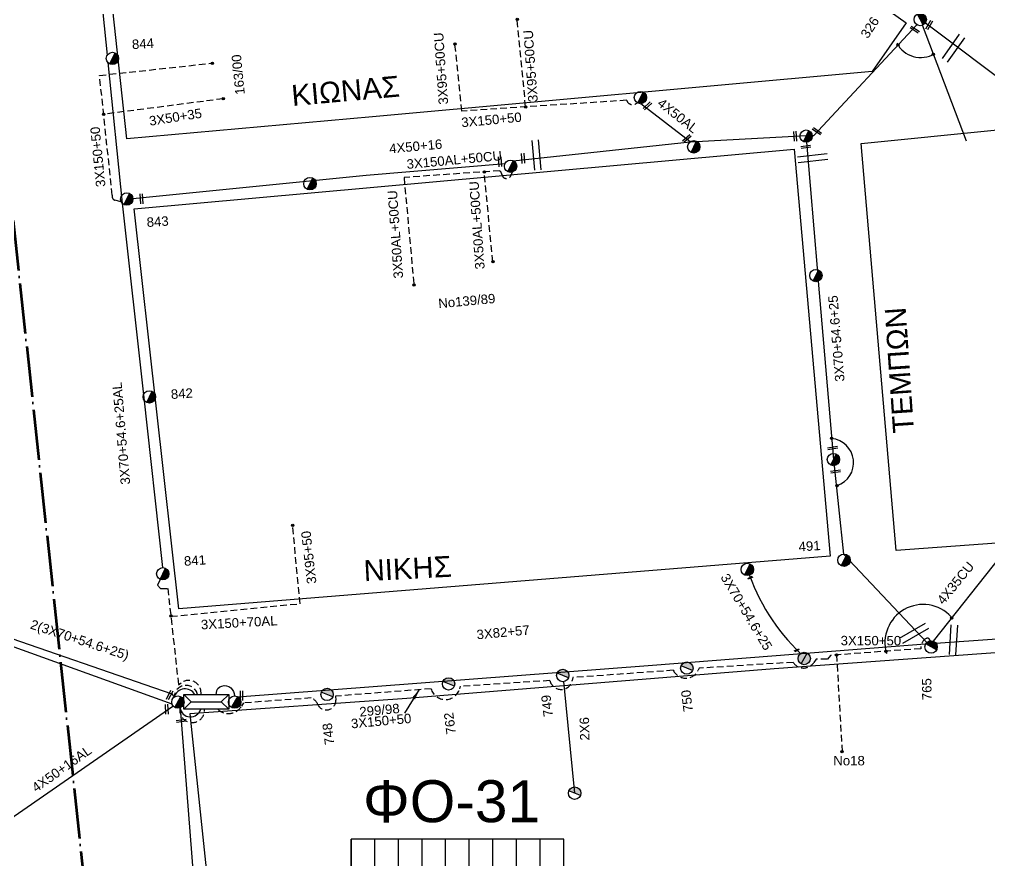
# Model space of a CAD drawing. Header units: millimetres. Extents: x 918 to 3138, y 719 to 1759.
# Drawn here: x 1103.3 to 1288.2, y 1248.1 to 1408.4 of the extents above; entities that cross this region are included whole.
import ezdxf
from ezdxf.enums import TextEntityAlignment as Align

# ---------------------------------------------------------------- set-up
doc = ezdxf.new("R2010")
doc.units = ezdxf.units.MM
doc.header["$LTSCALE"] = 0.5
doc.linetypes.add('ACAD_ISO04W100', pattern=[30, 24, -3, 0, -3])
doc.linetypes.add('DASHED', pattern=[19.05, 12.7, -6.35])
for name, color, linetype in [('Άγνωστα', 7, 'Continuous'), ('Ασφαλειοκιβώτια Χ.Τ 9 αναχωρήσεων', 7, 'Continuous'), ('Γυμνά εναέρια ΧΤ (3Φ)   3x50+35CU', 7, 'Continuous'), ('Γυμνά εναέρια ΧΤ (3Φ)   4x35CU', 7, 'Continuous'), ('Γυμνά εναέρια ΧΤ (3Φ)   4x50AL', 7, 'Continuous'), ('Γυμνά εναέρια ΧΤ και ΦΟΠ (3Φ)   4x50+16AL', 7, 'Continuous'), ('Επιγραφές - Σχήματα', 7, 'Continuous'), ('Καλώδια ΧΤ   3x150+50AL', 7, 'DASHED'), ('Καλώδια ΧΤ   3x150+70AL', 7, 'DASHED'), ('Καλώδια ΧΤ   3x150AL+50CU', 7, 'DASHED'), ('Καλώδια ΧΤ   3x95+50CU', 7, 'DASHED'), ('Μηχανική τομή', 7, 'Continuous'), ('Στύλος Ξύλινος', 7, 'Continuous'), ('Στύλος Ξύλινος @ 1', 7, 'Continuous'), ('Στύλος ΦΜ', 7, 'Continuous'), ('Στύλος ΦΜ @ 1', 7, 'Continuous'), ('Συνδέσεις', 7, 'Continuous'), ('Συνεστραμμένα ΧΤ   3x70+54.6+25 AL', 7, 'SYN_LINE'), ('Τομή', 7, 'Continuous'), ('Υποσταθμός εναέριος 2 στύλων', 7, 'Continuous'), ('Υποσταθμός πόλεως', 7, 'Continuous'), ('Υπόβαθρο ΔΕΗ', 7, 'Continuous')]:
    doc.layers.add(name, color=color, linetype=linetype)
doc.styles.add('arial', font='ARIAL.TTF')
doc.styles.get("Standard").update_dxf_attribs({"font": 'ARIAL.TTF'})
doc.linetypes.add('SYN_LINE', pattern='A,0.5,-0.0001,["/\\/\\/\\/",Standard,S=0.1,R=0,X=0,Y=-0.05],-0.25', length=0.7501)
doc.dimstyles.new('ISO-25', dxfattribs={"dimtxt": 2.5, "dimasz": 2.5, "dimexe": 1.25, "dimexo": 0.625, "dimtad": 1, "dimtxsty": 'Standard', "dimcen": 2.5, "dimadec": 0, "dimazin": 0, "dimtfac": 1, "dimtmove": 0, "dimatfit": 3, "dimfxl": 1, "dimarcsym": 0})

# ---------------------------------------------------------------- blocks, each defined once
blk = doc.blocks.new('ΑΣΦΑΛΕΙΟΚΙΒΩΤΙΟ ΥΠΟΣΤΑΘΜΟΥ 9 ΑΝΑΧΩΡΗΣΕΩΝ')
at = {"layer": 'Ασφαλειοκιβώτια Χ.Τ 9 αναχωρήσεων', "ltscale": 40}
for p, q in [((-23.8, 40.36), (24.02, 40.36)), ((-9.72, 40.36), (-9.72, -40.64)), ((9.94, 40.36), (9.94, -40.64)), ((-23.8, 31.36), (24.02, 31.36)), ((-23.8, 22.36), (24.02, 22.36)), ((-23.8, 13.36), (24.02, 13.36)), ((-23.8, 4.36), (24.02, 4.36)), ((-23.8, -4.64), (24.02, -4.64)), ((-23.8, -13.64), (24.02, -13.64)), ((-23.8, -22.64), (24.02, -22.64)), ((-23.8, -31.64), (24.02, -31.64))]:
    blk.add_line(p, q, dxfattribs=at)
at = {"layer": 'Ασφαλειοκιβώτια Χ.Τ 9 αναχωρήσεων'}
blk.add_lwpolyline([(-23.8, -40.64), (24.02, -40.64), (24.02, 40.36), (-23.8, 40.36)], close=True, dxfattribs=at)
for s, p in [('1', (-18.54, 37.25)), ('2', (-18.39, 27.98)), ('3', (-18.45, 18.85)), ('4', (-17.96, 10.67)), ('5', (-19.3, 1.44)), ('6', (-18.25, -8.4)), ('7', (-19.23, -16.79)), ('8', (-18.84, -25.86)), ('9', (-19.09, -34.08))]:
    blk.add_text(s, height=3.6, rotation=270, dxfattribs=at).set_placement(p)
at = {"layer": 'Ασφαλειοκιβώτια Χ.Τ 9 αναχωρήσεων', "ltscale": 40}
for tag, height, p in [('ΟΝΟΜΑ', 5, (-0.16, 44.31)), ('ΚΕΙΜΕΝΟ 1', 2, (17.06, 35.59)), ('ΚΕΙΜΕΝΟ 2', 2, (17.06, 26.88)), ('ΚΕΙΜΕΝΟ 3', 2, (17.06, 17.69)), ('ΚΕΙΜΕΝΟ 4', 2, (17.06, 8.71)), ('ΚΕΙΜΕΝΟ 5', 2, (17.06, -0.13)), ('ΚΕΙΜΕΝΟ 6', 2, (17.06, -9.05)), ('ΚΕΙΜΕΝΟ 7', 2, (17.06, -18.13)), ('ΚΕΙΜΕΝΟ 8', 2, (17.06, -26.85)), ('ΚΕΙΜΕΝΟ 9', 2, (17.06, -35.99)), ('ΣΧ', 2, (-0.1, -42.64))]:
    blk.add_attdef(tag, text='', height=height, dxfattribs=at).set_placement(p, align=Align.MIDDLE_CENTER)
blk = doc.blocks.new('ΜΗΧΑΝΙΚΗ ΤΟΜΗ')
at = {"layer": 'Μηχανική τομή', "ltscale": 40}
for p, q in [((-1.89, 0.78), (1.89, 0.78)), ((1.89, 0), (-1.89, 0))]:
    blk.add_line(p, q, dxfattribs=at)
blk = doc.blocks.new('ΤΟΜΗ')
at = {"layer": 'Τομή', "ltscale": 40}
for p, q in [((-5.68, 0), (5.68, 0)), ((5.68, -2.33), (-5.68, -2.33))]:
    blk.add_line(p, q, dxfattribs=at)
blk = doc.blocks.new('ΥΠΑΡΧΩΝ ΤΣΙΜΕΝΤΕΝΙΟΣ ΣΤΥΛΟΣ')
at = {"layer": 'Στύλος ΦΜ'}
blk.add_hatch(color=7, dxfattribs=at).paths.add_polyline_path([(-1.29, -2.28, 0.574793), (2.62, 0, 0.268822), (1.3, 2.27)])
at = {"layer": 'Στύλος ΦΜ', "color": 7}
blk.add_line((-1.29, -2.28), (1.3, 2.27), dxfattribs=at)
blk.add_circle((0, 0), 2.62, dxfattribs=at)
at = {"layer": 'Στύλος ΦΜ', "flags": 4}
for tag, p in [('ΑΡΙΘΜΟΣ', (-4.68, 8.05)), ('ΤΥΠΟΣ', (-4.91, 3.03))]:
    blk.add_attdef(tag, p, '', height=4, dxfattribs=at)
blk = doc.blocks.new('ΥΠΟΣΤΑΘΜΟΣ ΕΝΑΕΡΙΟΣ ΕΠΙ 2 ΣΤΥΛΩΝ')
at = {"layer": 'Υποσταθμός εναέριος 2 στύλων', "linetype": 'Continuous'}
for points in [[(-11.97, -2.11, 0.574793), (-8.45, -0.07, 0.268822), (-9.64, 1.98)], [(9.68, -2.15, 0.574793), (13.19, -0.1, 0.268822), (12.01, 1.95)]]:
    blk.add_hatch(color=256, dxfattribs=at).paths.add_polyline_path(points)
for p, q in [((-11.97, -2.11), (-9.64, 1.98)), ((9.68, -2.15), (12.01, 1.95))]:
    blk.add_line(p, q, dxfattribs=at)
for centre in [(-10.81, -0.07), (10.84, -0.1)]:
    blk.add_circle(centre, 2.36, dxfattribs=at)
at = {"layer": 'Υποσταθμός πόλεως', "linetype": 'Continuous', "ltscale": 40}
blk.add_lwpolyline([(-8.57, 2.82), (8.57, 2.82), (8.57, -2.82), (-8.57, -2.82)], close=True, dxfattribs=at)
for points in [[(-5.75, 0), (-8.57, 2.82)], [(-8.57, -2.82), (-5.75, 0)], [(-5.75, 0), (5.75, 0)], [(5.75, 0), (8.57, 2.82)], [(8.57, -2.82), (5.75, 0)]]:
    blk.add_lwpolyline(points, dxfattribs=at)
at = {"layer": 'Υποσταθμός εναέριος 2 στύλων', "ltscale": 40, "flags": 1}
for tag, p in [('ΜΕΤΑΣΧΗΜΑΤΙΣΜΟΣ', (14.09, 2.51)), ('ΙΣΧΥΣ', (14.07, -0.28)), ('ΑΡΙΘΜΟΣ', (14.19, -3))]:
    blk.add_attdef(tag, p, '', height=1.8, dxfattribs=at)
blk = doc.blocks.new('ΥΠΑΡΧΩΝ ΞΥΛΙΝΟΣ ΣΤΥΛΟΣ')
at = {"layer": 'Στύλος Ξύλινος'}
h = blk.add_hatch(color=7, dxfattribs=at)
h.paths.add_polyline_path([(-2.62, 0, 0.270008), (-1.29, -2.28), (1.3, 2.27, 0.576266)])
h.paths.add_polyline_path([(-1.29, -2.28, 0.574793), (2.62, 0, 0.268822), (1.3, 2.27)])
at = {"layer": 'Στύλος Ξύλινος', "color": 7}
blk.add_line((-1.29, -2.28), (1.3, 2.27), dxfattribs=at)
blk.add_circle((0, 0), 2.62, dxfattribs=at)
at = {"layer": 'Στύλος Ξύλινος', "flags": 4}
for tag, p in [('ΑΡΙΘΜΟΣ', (-4.91, 8.6)), ('ΤΥΠΟΣ', (-4.85, 3.39))]:
    blk.add_attdef(tag, p, '', height=4, dxfattribs=at)
blk = doc.blocks.new('_ΣΥΝΔΕΣΗ')
at = {"layer": 'Συνδέσεις', "linetype": 'SYN_LINE', "ltscale": 40}
blk.add_hatch(color=256, dxfattribs=at).paths.add_polyline_path([(0.5, -0.01, 1), (-0.5, -0.01, 1)])
at = {"layer": 'Συνδέσεις'}
blk.add_circle((0, -0.01), 0.5, dxfattribs=at)

msp = doc.modelspace()

# ---------------------------------------------------------------- linework, layer by layer
at = {"layer": 'Άγνωστα', "color": 1, "ltscale": 40}
msp.add_lwpolyline([(1197.41, 1381.45), (1231.12, 1385.05), (1253.27, 1386.23), (1254.69, 1386.28), (1274.34, 1407.37)], dxfattribs=at)
at = {"layer": 'Άγνωστα', "color": 6, "linetype": 'DASHED', "ltscale": 0.2}
for points in [[(1176.58, 1378.26), (1178.46, 1357.77)], [(1193.49, 1362.2), (1191.87, 1379.33)], [(1156.76, 1297.02), (1155.34, 1311.88)]]:
    msp.add_lwpolyline(points, dxfattribs=at)
msp.add_lwpolyline([(1130.08, 1301.66), (1129.57, 1300.52), (1130.14, 1299.93), (1131.53, 1299.93), (1133.58, 1281.57), (1134.11, 1281.96, -0.660344), (1137.86, 1279.71, 0.895255)], format="xyb", dxfattribs=at)
at = {"layer": 'Άγνωστα', "color": 27, "ltscale": 40}
msp.add_lwpolyline([(1277.97, 1289.52), (1327.16, 1292.98), (1352.56, 1294.4)], dxfattribs=at)
at = {"layer": 'Άγνωστα', "color": 151, "ltscale": 40}
msp.add_lwpolyline([(1144.88, 1279.28), (1223.92, 1285.3), (1276.73, 1289.42), (1276.73, 1289.42)], dxfattribs=at)
at = {"layer": 'Άγνωστα', "color": 85, "linetype": 'DASHED', "ltscale": 0.2}
msp.add_lwpolyline([(1259.03, 1287.26), (1260.08, 1268.82)], dxfattribs=at)
at = {"layer": 'Άγνωστα', "color": 151, "linetype": 'SYN_LINE', "ltscale": 20}
msp.add_lwpolyline([(1206.98, 1282.16), (1209.1, 1260.91)], dxfattribs=at)
at = {"layer": 'Άγνωστα', "color": 151, "ltscale": 40}
msp.add_lwpolyline([(1140.79, 1279.71), (1140.8, 1280.02, -0.328834), (1141.85, 1281.33, -0.505912), (1144.25, 1279.43)], format="xyb", dxfattribs=at)
at = {"layer": 'Άγνωστα', "color": 2, "ltscale": 40}
msp.add_lwpolyline([(1133.88, 1277.17), (1136.67, 1241.42), (1141.55, 1201.39), (1146.59, 1150.79), (1150.51, 1115.52)], dxfattribs=at)
at = {"layer": 'Γυμνά εναέρια ΧΤ (3Φ)   3x50+35CU', "color": 6, "linetype": 'DASHED', "ltscale": 0.2}
msp.add_lwpolyline([(1142.1, 1393.25), (1119.32, 1390.3)], dxfattribs=at)
at = {"layer": 'Γυμνά εναέρια ΧΤ (3Φ)   4x35CU', "color": 85, "linetype": 'SYN_LINE', "ltscale": 20}
msp.add_lwpolyline([(1277.48, 1289.87), (1290.41, 1306.14)], dxfattribs=at)
at = {"layer": 'Γυμνά εναέρια ΧΤ (3Φ)   4x50AL', "color": 1, "ltscale": 40}
msp.add_lwpolyline([(1231.12, 1385.05), (1221.72, 1392.3)], dxfattribs=at)
at = {"layer": 'Γυμνά εναέρια ΧΤ και ΦΟΠ (3Φ)   4x50+16AL', "color": 85, "ltscale": 40}
msp.add_lwpolyline([(1275.97, 1407.72), (1310.66, 1381.69), (1335.81, 1355.22), (1361.38, 1311.51)], dxfattribs=at)
at = {"layer": 'Γυμνά εναέρια ΧΤ και ΦΟΠ (3Φ)   4x50+16AL', "color": 1, "linetype": 'SYN_LINE', "ltscale": 20}
msp.add_lwpolyline([(1283.8, 1385.16), (1275.4, 1407.26)], dxfattribs=at)
at = {"layer": 'Γυμνά εναέρια ΧΤ και ΦΟΠ (3Φ)   4x50+16AL', "color": 6, "ltscale": 40}
msp.add_lwpolyline([(1124.9, 1374.23), (1169.39, 1378.72), (1195.83, 1380.9)], dxfattribs=at)
at = {"layer": 'Γυμνά εναέρια ΧΤ και ΦΟΠ (3Φ)   4x50+16AL', "color": 30, "ltscale": 40}
msp.add_lwpolyline([(1098.25, 1253.76), (1132.48, 1277.5)], dxfattribs=at)
at = {"layer": 'Επιγραφές - Σχήματα', "color": 1, "linetype": 'ACAD_ISO04W100', "lineweight": 60, "ltscale": 0.8}
msp.add_lwpolyline([(1061.96, 1743.03), (1145.77, 963.48)], dxfattribs=at)
at = {"layer": 'Επιγραφές - Σχήματα', "ltscale": 0.2}
for centre, radius, start, end in [((1275.05, 1406.16), 5.05, 207.0363, 301.0876), ((1257.66, 1323.9), 4.62, 288.6624, 84.62), ((1275.53, 1289.59), 7.28, 42.6862, 196.2265)]:
    msp.add_arc(centre, radius, start, end, dxfattribs=at)
at = {"layer": 'Επιγραφές - Σχήματα', "color": 5, "linetype": 'DASHED', "ltscale": 0.2}
msp.add_arc((1135.03, 1279.19), 2.26, 13.3359, 179.4236, dxfattribs=at)
at = {"layer": 'Επιγραφές - Σχήματα', "color": 62}
msp.add_arc((1134.85, 1278.61), 2.17, 30.6656, 163.7592, dxfattribs=at)
at = {"layer": 'Επιγραφές - Σχήματα', "color": 2, "linetype": 'DASHED', "ltscale": 0.2}
msp.add_arc((1136.19, 1276.71), 2.35, 168.7167, 4.613, dxfattribs=at)
at = {"layer": 'Επιγραφές - Σχήματα', "color": 30}
msp.add_arc((1135.88, 1277.46), 2.02, 188.2005, 343.9232, dxfattribs=at)
at = {"layer": 'Καλώδια ΧΤ   3x150+50AL', "color": 6, "linetype": 'DASHED', "ltscale": 0.2}
msp.add_lwpolyline([(1122.68, 1373.6), (1121.45, 1373.94, -0.443457), (1120.96, 1374.91), (1118.53, 1397.71), (1140.02, 1400.04)], format="xyb", dxfattribs=at)
at = {"layer": 'Καλώδια ΧΤ   3x150+50AL', "color": 1, "ltscale": 0.2}
msp.add_lwpolyline([(1221.19, 1392.56), (1220.77, 1392.3, -0.478282), (1219.01, 1392.96), (1187.62, 1390.91)], format="xyb", dxfattribs=at)
at = {"layer": 'Καλώδια ΧΤ   3x150+50AL', "color": 85, "linetype": 'DASHED', "ltscale": 0.2}
msp.add_lwpolyline([(1276.91, 1289.94), (1276.75, 1290.22, 0.407026), (1276.14, 1290.39, 0.296858), (1275.08, 1288.44), (1257.86, 1287.17), (1257.32, 1286.46), (1255.13, 1286.46), (1254.7, 1285.81, -0.543107), (1250.77, 1285.84), (1232.83, 1284.73), (1232.67, 1284.37, -0.638191), (1227.91, 1284.32), (1208.77, 1282.94), (1208.66, 1282.41, -0.798367), (1204.39, 1282.36), (1187.3, 1281.27), (1187.18, 1280.81, -0.757323), (1181.74, 1280.81), (1163.53, 1279.4), (1163.56, 1278.65, -0.840907), (1160.1, 1277.87, 0.20545), (1158.89, 1279.05), (1145.98, 1278.1), (1145.6, 1277.49, -0.477299), (1141.07, 1276.9, -2.498655)], format="xyb", dxfattribs=at)
at = {"layer": 'Καλώδια ΧΤ   3x150+70AL', "color": 6, "linetype": 'DASHED', "ltscale": 0.2}
msp.add_lwpolyline([(1132.13, 1294.61), (1156.76, 1297.02)], dxfattribs=at)
at = {"layer": 'Καλώδια ΧΤ   3x150AL+50CU', "color": 6, "linetype": 'DASHED', "ltscale": 0.2}
msp.add_lwpolyline([(1197.2, 1379.26), (1196.95, 1378.63, -0.767647), (1195.24, 1378.81, 0.199015), (1194.81, 1379.53), (1176.58, 1378.26)], format="xyb", dxfattribs=at)
at = {"layer": 'Καλώδια ΧΤ   3x95+50CU', "color": 1, "ltscale": 0.2}
for points in [[(1199.76, 1391.71), (1198.14, 1408.38)], [(1187.62, 1390.91), (1186.27, 1403.72)]]:
    msp.add_lwpolyline(points, dxfattribs=at)
at = {"layer": 'Συνεστραμμένα ΧΤ   3x70+54.6+25 AL', "color": 6, "ltscale": 20}
for points in [[(1114.7, 1453.12), (1119.98, 1401.54)], [(1120.12, 1400.17), (1122.87, 1373.34), (1126.93, 1336.85), (1130.51, 1303.9)]]:
    msp.add_lwpolyline(points, dxfattribs=at)
at = {"layer": 'Συνεστραμμένα ΧΤ   3x70+54.6+25 AL', "color": 85, "ltscale": 20}
for points in [[(1253.3, 1384.97), (1255.4, 1360.2)], [(1255.55, 1358.47), (1258.44, 1324.49), (1260.37, 1306.48), (1276.25, 1289.63)]]:
    msp.add_lwpolyline(points, dxfattribs=at)
at = {"layer": 'Συνεστραμμένα ΧΤ   3x70+54.6+25 AL', "color": 62, "ltscale": 20}
msp.add_lwpolyline([(1095.27, 1291.56), (1096.6, 1292.16), (1132.3, 1279.83), (1132.76, 1279.21)], dxfattribs=at)
at = {"layer": 'Συνεστραμμένα ΧΤ   3x70+54.6+25 AL', "color": 5, "ltscale": 20}
msp.add_lwpolyline([(1132.35, 1277.9), (1095.34, 1291.24)], dxfattribs=at)
at = {"layer": 'Συνεστραμμένα ΧΤ   3x70+54.6+25 AL', "color": 151, "linetype": 'SYN_LINE', "ltscale": 20}
msp.add_arc((1279.79, 1316.18), 39.82, 198.4842, 226.0601, dxfattribs=at)
at = {"layer": 'Υπόβαθρο ΔΕΗ'}
for points in [[(1109.6, 1516.13), (1115.88, 1518.67), (1272.27, 1407.72), (1265.81, 1398.45), (1170.58, 1389.79), (1123.71, 1385.64), (1114.46, 1471.12)], [(1263.7, 1384.7), (1289.7, 1387.35), (1297.46, 1387.89), (1308.58, 1378.65), (1314.77, 1310.4), (1270.4, 1307.17), (1263.7, 1384.7)], [(1125.15, 1372.26), (1250.95, 1383.68), (1257.81, 1306.06), (1133.67, 1296.02), (1125.15, 1372.26)], [(1135.77, 1276.01), (1143.46, 1203.11), (1245.58, 1212.27), (1321.7, 1218.75), (1322.48, 1219.57), (1318.91, 1259.59), (1316.55, 1289.65), (1247.13, 1284.6), (1177.14, 1278.96), (1135.77, 1276.01)]]:
    msp.add_lwpolyline(points, dxfattribs=at)

# ---------------------------------------------------------------- block references
at = {"layer": 'Ασφαλειοκιβώτια Χ.Τ 9 αναχωρήσεων', "xscale": 0.5, "yscale": 0.5, "zscale": 0.5, "rotation": 90}
msp.add_blockref('ΑΣΦΑΛΕΙΟΚΙΒΩΤΙΟ ΥΠΟΣΤΑΘΜΟΥ 9 ΑΝΑΧΩΡΗΣΕΩΝ', (1186.69, 1240.11), dxfattribs=at).add_auto_attribs({'ΟΝΟΜΑ': 'ΦΟ- 31'})
at = {"layer": 'Μηχανική τομή'}
for p, xscale, yscale, zscale, rotation in [((1276.53, 1407.39), 0.4999999999999996, 0.4999999999999996, 0.4999999999999996, 240.1289722383685), ((1274.05, 1406.59), 0.4999999999999994, 0.4999999999999994, 0.4999999999999994, 145.821922469074), ((1222.84, 1392.05), 0.4999999999999998, 0.4999999999999998, 0.4999999999999998, 223.1537140355967), ((1255.4, 1387.25), 0.4999999999999994, 0.4999999999999994, 0.4999999999999994, 145.821922469074), ((1230.35, 1385.83), 0.4999999999999998, 0.4999999999999998, 0.4999999999999998, 221.0309324725023), ((1250.97, 1386.09), 0.5, 0.5, 0.5, 273.8024657016215), ((1253.16, 1384.29), 0.4999999999999943, 0.4999999999999943, 0.4999999999999943, 188.6150220215098), ((1194.68, 1381.24), 0.5, 0.5, 0.5, 273.8024657016215), ((1199.06, 1381.89), 0.5, 0.5, 0.5, 273.8024657016215), ((1126.32, 1374.17), 0.5, 0.5, 0.5, 273.8024657016215), ((1258.31, 1326.5), 0.500000000000001, 0.500000000000001, 0.500000000000001, 8.113588788781604), ((1258.87, 1322.01), 0.500000000000001, 0.500000000000001, 0.500000000000001, 8.113588788781604), ((1242.63, 1301.87), 0.2499999999999681, 0.2499999999999681, 0.2499999999999681, 25.25601079168421), ((1251.49, 1288.06), 0.2499999999999681, 0.2499999999999681, 0.2499999999999681, 25.25601079168421), ((1131.71, 1279.69), 0.5, 0.5, 0.5, 242.3642275593225), ((1145.4, 1279.49), 0.4999999999999998, 0.4999999999999998, 0.4999999999999998, 270.5789939066306), ((1131.14, 1276.88), 0.5, 0.5, 0.5, 273.7043461409561), ((1134.16, 1274.49), 0.5, 0.5, 0.5, 8.113588788781314)]:
    msp.add_blockref('ΜΗΧΑΝΙΚΗ ΤΟΜΗ', p, dxfattribs=dict(at, xscale=xscale, yscale=yscale, zscale=zscale, rotation=rotation))
at = {"layer": 'Στύλος Ξύλινος @ 1', "ltscale": 40, "xscale": 0.4499999999998181, "yscale": 0.4499999999998181, "zscale": 0.4499999999998181}
msp.add_blockref('ΥΠΑΡΧΩΝ ΞΥΛΙΝΟΣ ΣΤΥΛΟΣ', (1252.87, 1286.57), dxfattribs=at)
at = {"layer": 'Στύλος ΦΜ @ 1', "ltscale": 40}
ref = msp.add_blockref('ΥΠΑΡΧΩΝ ΤΣΙΜΕΝΤΕΝΙΟΣ ΣΤΥΛΟΣ', (1274.98, 1408.36), dxfattribs=dict(at, xscale=0.4499999999998181, yscale=0.4499999999998181, zscale=0.4499999999998181, rotation=57.20825518711334))
ref.add_attrib('ΤΥΠΟΣ', '326', (1264.99, 1404.6), dxfattribs={"layer": 'Στύλος ΦΜ', "height": 1.8, "rotation": 57.2083, "flags": 4})
ref = msp.add_blockref('ΥΠΑΡΧΩΝ ΤΣΙΜΕΝΤΕΝΙΟΣ ΣΤΥΛΟΣ', (1121, 1400.95), dxfattribs=dict(at, xscale=0.449999999999818, yscale=0.449999999999818, zscale=0.449999999999818, rotation=3.833824537449723))
ref.add_attrib('ΤΥΠΟΣ', '844', (1124.77, 1402.71), dxfattribs={"layer": 'Στύλος ΦΜ', "height": 1.8, "rotation": 3.8338, "flags": 4})
at = {"layer": 'Στύλος ΦΜ @ 1', "ltscale": 40, "xscale": 0.449999999999818, "yscale": 0.449999999999818, "zscale": 0.449999999999818}
for p, rotation in [((1221.64, 1393.48), 3.833824537449723), ((1253.22, 1386.14), 3.833824537449723), ((1231.8, 1384.09), 3.833824537449723), ((1196.89, 1380.39), 3.833824537449723), ((1158.65, 1377.07), 3.833824537449723), ((1255.09, 1359.56), 3.833824537449723), ((1258.44, 1324.49), 3.833824537449723), ((1242.02, 1303.55), 3.833824537449723), ((1209.1, 1260.91), 97.22268861617772)]:
    msp.add_blockref('ΥΠΑΡΧΩΝ ΤΣΙΜΕΝΤΕΝΙΟΣ ΣΤΥΛΟΣ', p, dxfattribs=dict(at, rotation=rotation))
at = {"layer": 'Στύλος ΦΜ @ 1', "ltscale": 40}
ref = msp.add_blockref('ΥΠΑΡΧΩΝ ΤΣΙΜΕΝΤΕΝΙΟΣ ΣΤΥΛΟΣ', (1123.72, 1374.15), dxfattribs=dict(at, xscale=0.449999999999818, yscale=0.449999999999818, zscale=0.449999999999818, rotation=3.833824537449723))
ref.add_attrib('ΤΥΠΟΣ', '843', (1127.58, 1368.81), dxfattribs={"layer": 'Στύλος ΦΜ', "height": 1.8, "rotation": 3.8338, "flags": 4})
ref = msp.add_blockref('ΥΠΑΡΧΩΝ ΤΣΙΜΕΝΤΕΝΙΟΣ ΣΤΥΛΟΣ', (1128.03, 1336.44), dxfattribs=dict(at, xscale=0.449999999999818, yscale=0.449999999999818, zscale=0.449999999999818, rotation=3.833824537449723))
ref.add_attrib('ΤΥΠΟΣ', '842', (1132.19, 1336.03), dxfattribs={"layer": 'Στύλος ΦΜ', "height": 1.8, "rotation": 3.8338, "flags": 4})
ref = msp.add_blockref('ΥΠΑΡΧΩΝ ΤΣΙΜΕΝΤΕΝΙΟΣ ΣΤΥΛΟΣ', (1260.45, 1305.3), dxfattribs=dict(at, xscale=0.449999999999818, yscale=0.449999999999818, zscale=0.449999999999818, rotation=3.833824537449723))
ref.add_attrib('ΤΥΠΟΣ', '491', (1251.85, 1306.97), dxfattribs={"layer": 'Στύλος ΦΜ', "height": 1.8, "rotation": 3.8338, "flags": 4})
ref = msp.add_blockref('ΥΠΑΡΧΩΝ ΤΣΙΜΕΝΤΕΝΙΟΣ ΣΤΥΛΟΣ', (1130.59, 1302.72), dxfattribs=dict(at, xscale=0.449999999999818, yscale=0.449999999999818, zscale=0.449999999999818, rotation=3.833824537449723))
ref.add_attrib('ΤΥΠΟΣ', '841', (1134.69, 1304.23), dxfattribs={"layer": 'Στύλος ΦΜ', "height": 1.8, "rotation": 3.8338, "flags": 4})
ref = msp.add_blockref('ΥΠΑΡΧΩΝ ΤΣΙΜΕΝΤΕΝΙΟΣ ΣΤΥΛΟΣ', (1277.06, 1288.77), dxfattribs=dict(at, xscale=0.449999999999818, yscale=0.449999999999818, zscale=0.449999999999818, rotation=90.83779376569076))
ref.add_attrib('ΤΥΠΟΣ', '765', (1277.16, 1278.64), dxfattribs={"layer": 'Στύλος ΦΜ', "height": 1.8, "rotation": 90.8378, "flags": 4})
ref = msp.add_blockref('ΥΠΑΡΧΩΝ ΤΣΙΜΕΝΤΕΝΙΟΣ ΣΤΥΛΟΣ', (1230.49, 1284.74), dxfattribs=dict(at, xscale=0.449999999999818, yscale=0.449999999999818, zscale=0.449999999999818, rotation=97.22268861617772))
ref.add_attrib('ΤΥΠΟΣ', '750', (1231.67, 1276.52), dxfattribs={"layer": 'Στύλος ΦΜ', "height": 1.8, "rotation": 97.2227, "flags": 4})
ref = msp.add_blockref('ΥΠΑΡΧΩΝ ΤΣΙΜΕΝΤΕΝΙΟΣ ΣΤΥΛΟΣ', (1206.83, 1283.33), dxfattribs=dict(at, xscale=0.449999999999818, yscale=0.449999999999818, zscale=0.449999999999818, rotation=97.22268861617772))
ref.add_attrib('ΤΥΠΟΣ', '749', (1205, 1275.58), dxfattribs={"layer": 'Στύλος ΦΜ', "height": 1.8, "rotation": 97.2227, "flags": 4})
ref = msp.add_blockref('ΥΠΑΡΧΩΝ ΤΣΙΜΕΝΤΕΝΙΟΣ ΣΤΥΛΟΣ', (1185.08, 1281.74), dxfattribs=dict(at, xscale=0.449999999999818, yscale=0.449999999999818, zscale=0.449999999999818, rotation=97.22268861617776))
ref.add_attrib('ΤΥΠΟΣ', '762', (1186.47, 1272.24), dxfattribs={"layer": 'Στύλος ΦΜ', "height": 1.8, "rotation": 97.2227, "flags": 4})
ref = msp.add_blockref('ΥΠΑΡΧΩΝ ΤΣΙΜΕΝΤΕΝΙΟΣ ΣΤΥΛΟΣ', (1161.9, 1279.72), dxfattribs=dict(at, xscale=0.4499999999998179, yscale=0.4499999999998179, zscale=0.4499999999998179, rotation=97.22268861617778))
ref.add_attrib('ΤΥΠΟΣ', '748', (1163.3, 1270.22), dxfattribs={"layer": 'Στύλος ΦΜ', "height": 1.8, "rotation": 97.2227, "flags": 4})
at = {"layer": 'Συνδέσεις', "xscale": 0.4500000000000455, "yscale": 0.4500000000000455, "zscale": 0.4500000000000455}
for p in [(1198.16, 1408.38), (1186.29, 1403.72), (1270.75, 1403.52), (1277.5, 1401.75), (1140.04, 1400.04), (1142.12, 1393.26), (1199.78, 1391.71), (1119.34, 1390.31), (1191.89, 1379.33), (1193.51, 1362.2), (1178.48, 1357.78), (1258.1, 1328.51), (1259.14, 1319.53), (1155.35, 1311.94), (1132.14, 1294.66), (1280.98, 1294.27), (1259.03, 1287.26), (1268.44, 1287.95), (1260.08, 1268.83)]:
    msp.add_blockref('_ΣΥΝΔΕΣΗ', p, dxfattribs=at)
at = {"layer": 'Τομή'}
for p, xscale, yscale, zscale, rotation in [((1280.84, 1403.23), 0.4999999999999998, 0.4999999999999998, 0.4999999999999998, 54.65126266257616), ((1202.41, 1382.57), 0.5000000000000183, 0.5000000000000183, 0.5000000000000183, 275.0990612488727), ((1254.4, 1382.52), 0.5, 0.5, 0.5, 6.345076586097208), ((1273.49, 1291.88), 0.4999999999999999, 0.4999999999999999, 0.4999999999999999, 29.68048409227115), ((1280.71, 1290.15), 0.5, 0.5, 0.5, 86.34535059622037)]:
    msp.add_blockref('ΤΟΜΗ', p, dxfattribs=dict(at, xscale=xscale, yscale=yscale, zscale=zscale, rotation=rotation))
at = {"layer": 'Υποσταθμός εναέριος 2 στύλων', "xscale": 0.5, "yscale": 0.5, "zscale": 0.5}
msp.add_blockref('ΥΠΟΣΤΑΘΜΟΣ ΕΝΑΕΡΙΟΣ ΕΠΙ 2 ΣΤΥΛΩΝ', (1138.87, 1278.31), dxfattribs=at)

# ---------------------------------------------------------------- texts
at = {"layer": 'Άγνωστα', "ltscale": 40, "char_height": 1.8, "width": 17.1868, "attachment_point": 1, "style": 'arial'}
for s, insert, rotation in [('3X50AL+50CU', (1190.16, 1360.68), 94.0083), ('3X50AL+50CU', (1174.62, 1358.94), 94.0083), ('3X95+50', (1158.1, 1300.7), 96.5223), ('3X82+57', (1190.33, 1292.01), 5.2828), ('3X150+50', (1259.81, 1290.89), 359.8989), ('2X6', (1210.14, 1270.91), 91.3355)]:
    msp.add_mtext(s, dxfattribs=dict(at, insert=insert, rotation=rotation))
at = {"layer": 'Γυμνά εναέρια ΧΤ (3Φ)   3x50+35CU', "ltscale": 40, "insert": (1127.86, 1389.88), "char_height": 1.8, "width": 17.1868, "attachment_point": 1, "rotation": 8.8614, "style": 'arial'}
msp.add_mtext('3X50+35', dxfattribs=at)
at = {"layer": 'Γυμνά εναέρια ΧΤ (3Φ)   4x35CU', "ltscale": 40, "insert": (1278.01, 1297.84), "char_height": 1.8, "width": 17.1868, "attachment_point": 1, "rotation": 50.9628, "style": 'arial'}
msp.add_mtext('4X35CU', dxfattribs=at)
at = {"layer": 'Γυμνά εναέρια ΧΤ (3Φ)   4x50AL', "ltscale": 40, "insert": (1225.82, 1393.51), "char_height": 1.8, "width": 17.1868, "attachment_point": 1, "rotation": 321.8013, "style": 'arial'}
msp.add_mtext('4X50AL', dxfattribs=at)
at = {"layer": 'Γυμνά εναέρια ΧΤ και ΦΟΠ (3Φ)   4x50+16AL', "ltscale": 40, "char_height": 1.8, "width": 17.1868, "attachment_point": 1, "style": 'arial'}
for s, insert, rotation in [('4X50+16', (1173.67, 1384.62), 5.2828), ('4X50+16AL', (1105.41, 1262.45), 35.4554)]:
    msp.add_mtext(s, dxfattribs=dict(at, insert=insert, rotation=rotation))
at = {"layer": 'Επιγραφές - Σχήματα', "ltscale": 40, "char_height": 1.8, "width": 17.1868, "attachment_point": 1, "style": 'arial'}
for s, insert, rotation in [('163/00', (1144.44, 1393.94), 95.618), ('Νο139/89', (1183.03, 1355.12), 5.2828), ('299/98', (1167.99, 1277.28), 5.2828), ('Νο18', (1258.41, 1268.01), 359.8989)]:
    msp.add_mtext(s, dxfattribs=dict(at, insert=insert, rotation=rotation))
at = {"layer": 'Επιγραφές - Σχήματα', "insert": (1154.94, 1395.84), "char_height": 4, "width": 90.8081, "attachment_point": 1, "rotation": 5.1087, "style": 'arial'}
msp.add_mtext('ΚΙΩΝΑΣ', dxfattribs=at)
at = {"layer": 'Επιγραφές - Σχήματα', "char_height": 4, "width": 15.1545, "attachment_point": 1}
for s, insert, rotation in [('ΤΕΜΠΩΝ', (1269.82, 1329.4), 93.8755), ('ΝΙΚΗΣ', (1168.77, 1305.28), 3.025)]:
    msp.add_mtext(s, dxfattribs=dict(at, insert=insert, rotation=rotation))
at = {"layer": 'Επιγραφές - Σχήματα', "ltscale": 40, "insert": (1168.75, 1263.37), "char_height": 8, "width": 17.8089, "attachment_point": 1, "style": 'arial'}
msp.add_mtext('ΦO-31', dxfattribs=at)
at = {"layer": 'Καλώδια ΧΤ   3x150+50AL', "ltscale": 0.2, "insert": (1187.42, 1389.62), "char_height": 1.8, "width": 17.1868, "attachment_point": 1, "rotation": 5.2828, "style": 'arial'}
msp.add_mtext('3X150+50', dxfattribs=at)
at = {"layer": 'Καλώδια ΧΤ   3x150+50AL', "ltscale": 40, "char_height": 1.8, "width": 17.1868, "attachment_point": 1, "style": 'arial'}
for insert, rotation in [((1117.88, 1376.35), 95.618), ((1166.39, 1275.04), 5.2828)]:
    msp.add_mtext('3X150+50', dxfattribs=dict(at, insert=insert, rotation=rotation))
at = {"layer": 'Καλώδια ΧΤ   3x150+70AL', "ltscale": 0.2, "insert": (1137.81, 1293.92), "char_height": 1.8, "width": 17.1868, "attachment_point": 1, "rotation": 3.0651, "style": 'arial'}
msp.add_mtext('3X150+70AL', dxfattribs=at)
at = {"layer": 'Καλώδια ΧΤ   3x150AL+50CU', "ltscale": 0.2, "insert": (1176.99, 1381.67), "char_height": 1.8, "width": 17.1868, "attachment_point": 1, "rotation": 5.2828, "style": 'arial'}
msp.add_mtext('3X150AL+50CU', dxfattribs=at)
at = {"layer": 'Καλώδια ΧΤ   3x95+50CU', "ltscale": 0.2, "char_height": 1.8, "width": 17.1868, "attachment_point": 1, "rotation": 94.0083, "style": 'arial'}
for insert in [(1183.2, 1392.09), (1200.28, 1392.56)]:
    msp.add_mtext('3X95+50CU', dxfattribs=dict(at, insert=insert))
at = {"layer": 'Συνεστραμμένα ΧΤ   3x70+54.6+25 AL', "ltscale": 40, "char_height": 1.8, "width": 17.1868, "attachment_point": 1, "style": 'arial'}
for s, insert, rotation in [('3X70+54.6+25', (1258.78, 1339.26), 94.7605), ('3X70+54.6+25', (1238.39, 1302.99), 300.9829), ('2(3X70+54.6+25)', (1105.74, 1294.04), 341.9004)]:
    msp.add_mtext(s, dxfattribs=dict(at, insert=insert, rotation=rotation))
at = {"layer": 'Συνεστραμμένα ΧΤ   3x70+54.6+25 AL', "ltscale": 20, "insert": (1122.59, 1319.64), "char_height": 1.8, "width": 17.1868, "attachment_point": 1, "rotation": 94.8315, "style": 'arial'}
msp.add_mtext('3X70+54.6+25AL', dxfattribs=at)

# ---------------------------------------------------------------- leaders
at = {"layer": 'Επιγραφές - Σχήματα', "ltscale": 40}
msp.add_leader([(1179.48, 1280.64), (1176.65, 1276.17)], dimstyle='ISO-25', override={"dimasz": 2, "dimtad": 0}, dxfattribs=at)

doc.saveas('drawing.dxf')
